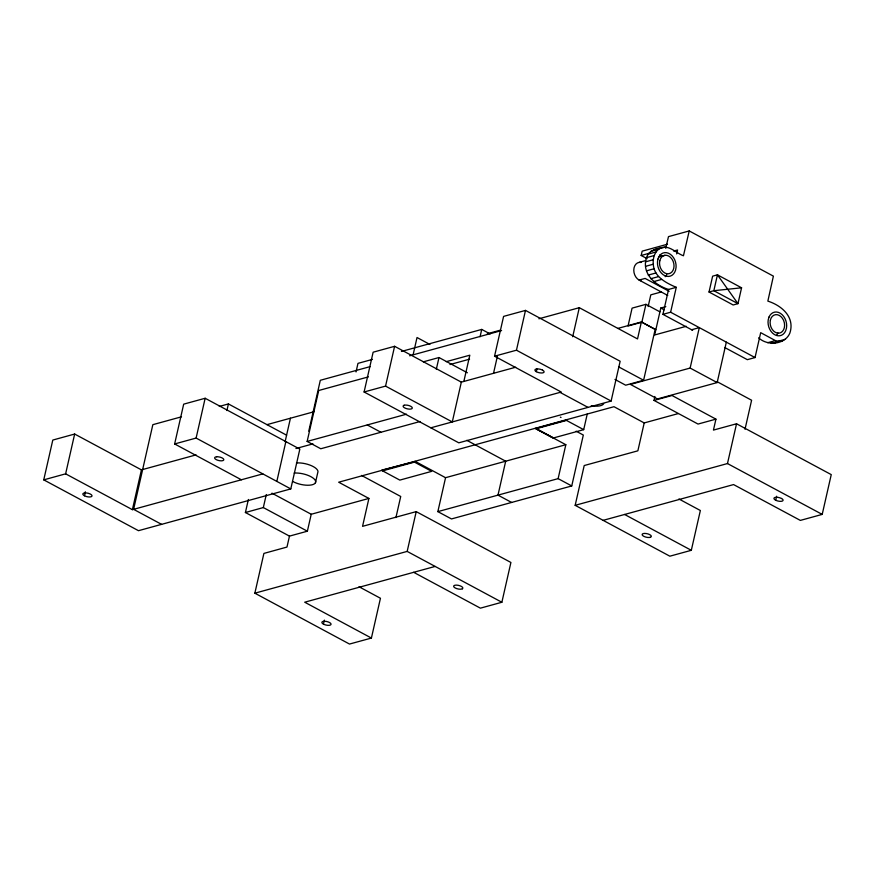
<?xml version="1.0" encoding="UTF-8"?>
<svg xmlns="http://www.w3.org/2000/svg" width="875" height="875" viewBox="0 0 875 875"><rect width="100%" height="100%" fill="white"/><g stroke="black" fill="none" stroke-linecap="round" stroke-linejoin="round"><path stroke-width="1.31" d="M668.577 289.439L662.922 314.344L670.622 312.222L676.277 287.328L668.577 289.439C654.817 285.272 641.353 273.208 646.505 257.655C648.452 250.983 655.43 248.697 661.577 247.625C669.834 245.23 676.266 253.269 683.441 255.773L689.227 230.945L773.391 276.139L767.856 301.109C781.9 305.627 795.091 317.155 789.873 333.069C784.973 344.772 767.386 346.183 758.647 337.827M676.277 287.328C666.094 282.975 653.942 276.828 653.275 264.217C652.63 257.764 655.025 250.097 661.577 247.625M262.828 473.889L241.369 479.784L174.639 443.953L183.684 404.152L205.155 398.267L299.841 449.116L290.795 488.906L138.491 530.688L43.75 479.861L52.795 440.059L74.659 434.044L141.433 469.875L196.066 454.891M43.75 479.861L65.625 473.834L74.659 434.044M84.438 495.764L83.759 495.359A4.714 1.816 12.8 0 1 86.45 492.942A4.714 1.816 12.8 0 1 91.93 496.213A4.714 1.816 12.8 0 1 84.612 495.863L85.345 491.783M65.625 473.834L132.398 509.666L141.433 469.875M174.639 443.953L196.109 438.069L205.155 398.267M226.909 410.539L228.408 403.933L286.584 435.181M359.012 586.742L380.45 598.259L371.405 638.061L304.708 602.208L413.667 572.316L480.397 608.158L501.867 602.262L510.913 562.472L416.216 511.623L362.556 526.334L368.9 498.433L311.227 514.259L307.377 531.202L289.472 536.113L245.405 512.52L248.369 499.472M245.405 512.52L263.331 507.566L266.295 494.528M285.108 441.711L290.445 418.206M290.795 488.906L276.828 481.403L285.863 441.613M371.405 638.061L349.508 644.055L254.855 593.184L263.9 553.416L286.978 547.061L289.472 536.113M308.755 431.189L320.316 380.286L370.234 366.592M420.131 421.498L320.775 448.755L307.147 441.438L318.719 390.502L368.397 376.884M315.448 482.748L317.745 472.642A14.055 5.414 12.8 0 0 311.752 465.839A14.055 5.414 12.8 0 0 296.461 462.962M356.027 371.941L357.973 363.366L372.455 359.395M430.828 427.809L561.258 392.044L494.55 356.191L503.595 316.389L525.492 310.406L620.145 361.266L611.111 401.056L458.795 442.827L364.098 391.989L373.133 352.198L394.603 346.303L461.333 382.134L515.67 367.227M323.466 624.127L323.28 624.039A4.714 1.816 12.8 0 1 324.789 621.261A4.714 1.816 12.8 0 1 331.067 624.312A4.714 1.816 12.8 0 1 324.253 624.509L323.466 624.127L324.373 620.145M364.098 391.989L385.558 386.105L394.603 346.303M413.197 354.408L417.025 337.52L429.92 344.455M395.927 517.595L400.717 496.475L361.539 475.431M436.319 369.283L438.988 357.536L467.381 372.783M254.855 593.184L407.17 551.403L416.216 511.623M461.333 382.134L452.287 421.936L385.558 386.105M463.881 381.303L469.809 355.195L446.305 361.648M437.85 511.623L445.561 477.695L565.83 444.708L558.119 478.636L437.85 511.623L451.478 518.941L571.747 485.953L583.319 435.05L576.144 431.2M480.069 336.766L481.731 329.416L490.109 333.911M493.522 373.308L497.416 356.147M494.55 356.191L516.458 350.208L525.492 310.406M536.309 371.667L536.922 369.02M572.698 336.733L579.294 307.694L637.525 338.931L641.386 321.956L655.178 329.339L643.606 380.242L625.68 385.197L614.972 379.444M583.702 429.658L566.497 420.427L535.883 428.816L553.087 438.058L583.702 429.658L587.256 413.995M678.913 498.991L700.361 510.508L691.316 550.309L669.845 556.194L575.17 505.323L584.205 465.544L637.864 450.822L644.208 422.931L678.289 413.58M647.117 258.672L641.178 255.478L642.163 251.158L667.472 244.213M645.925 304.336L632.089 308.131L628.031 326.014L641.856 322.219L645.925 304.336L659.914 311.85M648.145 306.545L650.803 294.842L661.248 291.987M665.809 306.644L660.778 308.022L654.653 334.972L686.23 326.309M603.138 520.352L733.567 484.575L800.341 520.406L822.205 514.402L831.25 474.611L736.542 423.773L713.442 430.095L715.936 419.147L698.031 424.058L654.019 400.411L654.905 396.506M726.338 342.147L717.161 382.572L657.475 398.934L630.448 384.42L690.134 368.058L699.311 327.633L691.622 329.755M709.034 292.02L712.633 276.161L717.445 274.837L741.573 287.798L737.975 303.658L733.163 304.981L709.034 292.02L713.836 290.708L741.573 287.798M575.17 505.323L727.475 463.553L736.542 423.773M724.752 347.539L747.337 359.669L755.038 357.558L760.692 332.664L775.392 340.594L778.947 341.316L782.403 340.867M745.008 429.275L751.603 400.236L717.205 381.741M775.709 500.238L776.617 496.256M665.755 248.347L668.478 236.633L689.227 230.945M676.67 253.925L677.589 249.977L673.673 251.048M774.703 342.978L776.77 341.895M266.973 424.648L314.059 411.731M132.398 509.666L241.369 479.784M368.9 498.433L338.68 482.212L613.988 406.7L644.208 422.931M413.667 572.316L435.137 566.431M658.602 248.872L665.011 247.111M650.803 251.398L658.492 249.287M641.178 255.478L650.038 253.05M648.288 254.1L655.977 251.989M646.505 257.655L654.205 255.544M639.209 262.358L645.652 260.597M658.514 257.064L664.956 255.303M645.575 261.833L653.275 259.722M645.575 266.328L653.275 264.217M646.494 270.845L654.194 268.734M648.266 275.078L655.966 272.967M650.781 278.731L658.481 276.62M653.855 281.564L661.555 279.453M401.428 351.444L481.731 329.416M181.497 416.806L152.841 424.67L133.602 509.338L161.591 524.355M219.286 406.438L228.408 403.933M538.902 318.773L579.294 307.694M487.298 333.758L500.434 330.148M409.631 355.786L501.583 330.564M423.303 361.834L438.988 357.536M449.947 364.547L469.558 359.177M617.837 328.42L641.386 321.956M307.147 441.438L406.503 414.181M295.936 448.536L312.944 443.877M767.703 342.705L775.392 340.594M779.089 341.009L785.498 339.248M771.258 343.427L778.947 341.316M414.444 461.716L381.872 470.083M382.605 470.859L414.477 462.12L431.681 471.352L399.82 480.102L381.905 470.488M654.019 400.411L672.033 395.5L715.936 419.147M653.877 249.736L657.311 249.222M618.603 366.844L643.606 380.242M669.167 291.331L645.127 278.425L639.111 280.066L667.756 295.455M670.622 312.222L755.038 357.558M660.778 308.022L664.158 309.837M662.922 314.344L692.639 330.302M641.856 322.219L655.845 329.733M690.134 368.058L717.161 382.572M516.458 350.208L611.111 401.056M727.475 463.553L822.205 514.402M560.055 392.372L588.033 407.389M565.753 419.65L566.453 420.022L535.85 428.422L553.055 437.664M560.328 417.113L561.017 417.484M535.27 428.291L565.83 444.708M558.119 478.636L571.747 485.953M624.597 514.467L691.316 550.309M466.802 440.311L505.695 461.202L497.984 495.13L511.613 502.447M367.281 424.944L380.909 432.261M415.002 461.278L445.561 477.695M196.109 438.069L276.828 481.403M407.17 551.403L501.867 602.262M271.95 493.172L311.227 514.259M263.331 507.566L307.377 531.202M640.992 280.755A9.428 7.066 74.7 0 1 633.784 270.156A9.428 7.066 74.7 0 1 641.091 262.423M777.973 332.927A12.119 9.089 74.7 0 1 776.595 335.213M659.717 254.986A12.119 9.089 74.7 0 1 662.102 256.047M666.827 274.673A12.119 9.089 74.7 0 1 665.219 276.686M603.684 403.692A14.055 5.403 12.8 0 1 591.205 405.77M294.175 473.08A14.055 5.403 12.8 0 1 312.572 477.684A14.055 5.403 12.8 0 1 311.533 484.925A14.055 5.403 12.8 0 1 292.961 481.589M657.956 259.044L657.475 261.975A12.119 9.089 74.7 0 0 664.934 275.745A12.119 9.089 74.7 0 0 675.609 270.014L676.091 267.083A12.119 9.089 74.7 0 0 668.62 253.302A12.119 9.089 74.7 0 0 657.956 259.044M717.445 274.837L713.836 290.708L737.975 303.658L717.445 274.837M769.038 317.002L768.228 319.747A12.119 9.089 74.7 0 0 774.255 334.447A12.119 9.089 74.7 0 0 785.673 330.816L786.483 328.07A12.119 9.089 74.7 0 0 780.456 313.37A12.119 9.089 74.7 0 0 769.038 317.002M462.405 588.766L461.748 589.039A4.714 1.816 12.8 0 1 454.048 587.125A4.714 1.816 12.8 0 1 458.303 585.32A4.714 1.816 12.8 0 1 462.405 588.766M404.217 405.223L403.55 405.497A4.714 1.805 12.8 0 0 407.652 408.931A4.714 1.805 12.8 0 0 411.917 407.148A4.714 1.805 12.8 0 0 404.217 405.223M216.617 456.772L215.72 456.914A4.714 1.816 12.8 0 0 217.973 460.337A4.714 1.816 12.8 0 0 223.77 459.364A4.714 1.816 12.8 0 0 216.617 456.772M650.234 537.337L649.337 537.491A4.714 1.805 12.8 0 1 642.184 534.888A4.714 1.805 12.8 0 1 647.981 533.925A4.714 1.805 12.8 0 1 650.234 537.337M542.489 370.125L541.712 369.753A4.714 1.805 12.8 0 0 534.898 369.939A4.714 1.805 12.8 0 0 541.177 372.991A4.714 1.805 12.8 0 0 542.686 370.223L542.489 370.125M781.517 498.498L781.353 498.4A4.714 1.816 12.8 0 0 774.025 498.039A4.714 1.816 12.8 0 0 779.505 501.309A4.714 1.816 12.8 0 0 782.195 498.903L781.517 498.498M770.361 320.152A9.428 7.066 74.7 0 0 779.188 333.134A9.428 7.066 74.7 0 0 782.523 318.434A9.428 7.066 74.7 0 0 770.361 320.152M659.783 260.772A9.428 7.066 74.7 0 0 668.609 273.755A9.428 7.066 74.7 0 0 671.945 259.055A9.428 7.066 74.7 0 0 659.783 260.772"/></g></svg>
